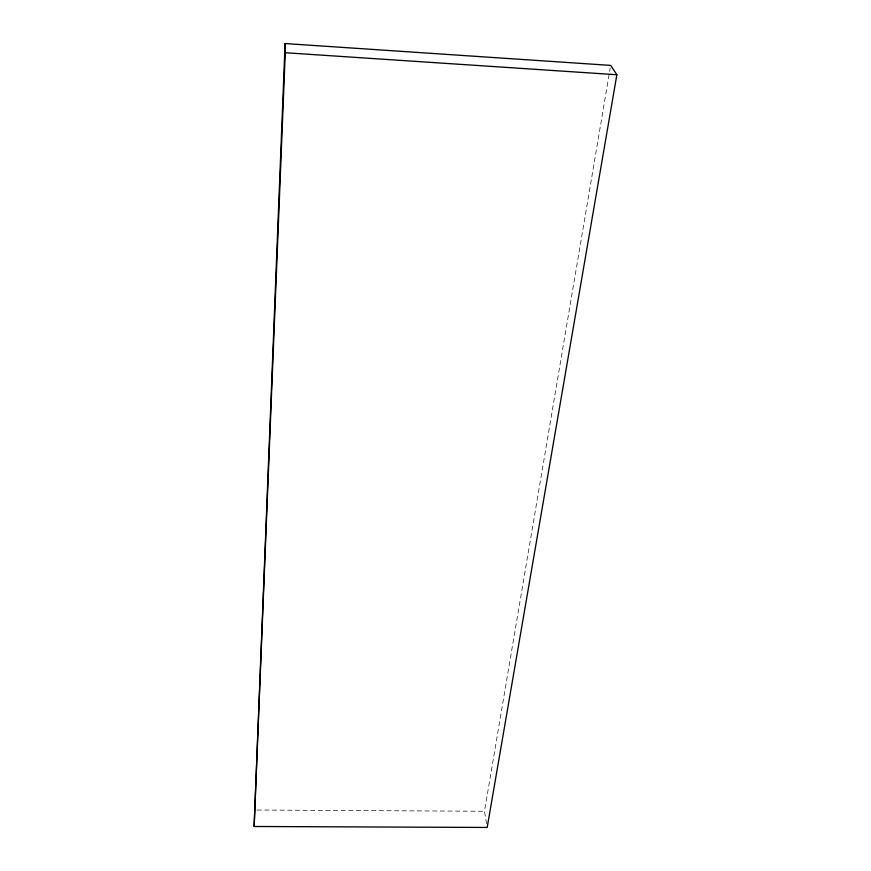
<?xml version="1.0" encoding="UTF-8"?>
<svg xmlns="http://www.w3.org/2000/svg" width="871" height="871" viewBox="0 0 871 871"><rect width="100%" height="100%" fill="white"/><g stroke="black" fill="none" stroke-linecap="round" stroke-linejoin="round"><path stroke-width="0.65" stroke-dasharray="4.36 3.27" d="M486.573 823.716L484.483 811.26L610.212 68.09M257.108 810.03L484.483 811.26"/><path stroke-width="1.31" d="M254.136 826.492L285.078 43.55L610.669 65.401L616.864 74.743L487.194 827.45L254.136 826.492L285.274 52.728L285.078 43.55M285.274 52.728L616.864 74.743"/></g></svg>
